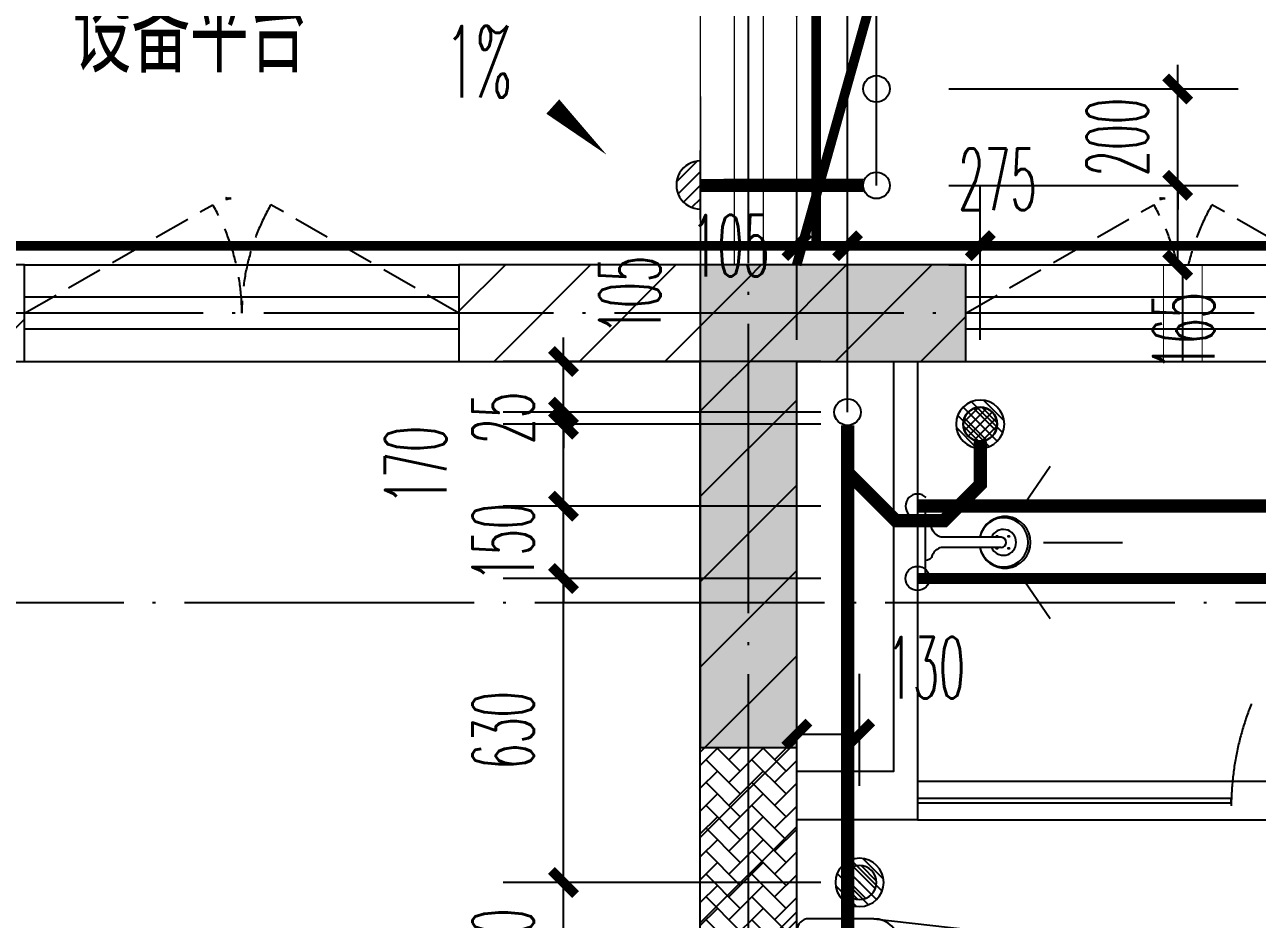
# Model space of a CAD drawing. Extents: x 27938 to 1507990, y 110129 to 923079.
# Drawn here: x 1218264 to 1220818, y 588667 to 590522 of the extents above; entities that cross this region are included whole.
import ezdxf

# ---------------------------------------------------------------- set-up
doc = ezdxf.new("R2010")
doc.units = 0
doc.header["$LTSCALE"] = 1000
doc.header["$MEASUREMENT"] = 0
doc.linetypes.add('DASH', pattern=[0.35, 0.25, -0.1])
doc.linetypes.add('DOTE', pattern=[2.42, 2, -0.2, 0.02, -0.2])
for name, color, linetype in [('----建筑底图', 8, 'Continuous'), ('COLUMN', 9, 'Continuous'), ('CURTWALL', 4, 'Continuous'), ('DIM_SYMB', 3, 'Continuous'), ('DIM_废水', 31, 'Continuous'), ('DIM_污水', 2, 'Continuous'), ('DIM_雨水', 4, 'Continuous'), ('DOTE', 1, 'Continuous'), ('EQUIP_地漏', 7, 'Continuous'), ('IP-bath&kitchen-JOHNSON', 4, 'Continuous'), ('LVTRY', 6, 'Continuous'), ('P-bath&kitchen-JOHNSON', 4, 'Continuous'), ('PIPE-不分区热给水', 5, 'RJ'), ('PIPE-不分区给水', 3, 'J'), ('PIPE-废水', 31, 'TG_F'), ('PIPE-污水', 2, 'W'), ('PUB_HATCH', 8, 'Continuous'), ('PUB_TEXT', 4, 'Continuous'), ('VPIPE-不分区热给水', 5, 'Continuous'), ('VPIPE-不分区给水', 3, 'Continuous'), ('VPIPE-凝结', 150, 'N'), ('VPIPE-废水', 31, 'Continuous'), ('VPIPE-污水', 2, 'W'), ('VPIPE-雨水', 4, 'Y'), ('WALL', 9, 'Continuous'), ('WINDOW', 4, 'Continuous'), ('WINDOW_TEXT', 7, 'Continuous'), ('保温', 6, 'Continuous'), ('机电标识类', 1, 'Continuous')]:
    doc.layers.add(name, color=color, linetype=linetype)
doc.layers.add('S-L主梁线', color=4, linetype='DASH', plot=False)
for name, color, linetype, lineweight in [('平面-排水沟', 86, 'Continuous', 15), ('平面-栏杆', 135, 'Continuous', 15), ('平面-看线', 45, 'Continuous', 15), ('平面-空调室内机', 176, 'Continuous', 9), ('空调', 76, 'Continuous', 13)]:
    doc.layers.add(name, color=color, linetype=linetype, lineweight=lineweight)
doc.styles.add('_TCH_DIM', font='SIMPLEX.shx', dxfattribs={"width": 0.7, "bigfont": 'GBCBIG.shx'})
doc.styles.add('_TCH_DIM_T3', font='SIMPLEX.shx', dxfattribs={"width": 0.494118, "bigfont": 'GBCBIG.shx'})
doc.styles.add('_TCH_WINDOW', font='SIMPLEX.shx', dxfattribs={"width": 0.7, "height": 3.5, "bigfont": 'GBCBIG.shx'})
doc.styles.get("Standard").update_dxf_attribs({"font": 'gbenor.shx', "bigfont": 'gbcbig.shx'})
doc.styles.add('TG_LINETYPE', font='SIMPLEX', dxfattribs={"width": 0.8, "height": 3, "bigfont": 'HZTXT'})
doc.linetypes.add('J', pattern='A,3,-0.2,["J",Standard,S=0.25,R=0,X=-0.1,Y=-0.115],-0.2', length=3.4)
doc.linetypes.add('N', pattern='A,3,-0.2,["N",Standard,S=0.25,R=0,X=-0.1,Y=-0.115],-0.2', length=3.4)
doc.linetypes.add('RJ', pattern='A,3,-0.2,["RJ",Standard,S=0.25,R=0,X=-0.1,Y=-0.115],-0.35', length=3.55)
doc.linetypes.add('TG_F', pattern='A,2,-0.3,["F",TG_LINETYPE,S=0.1,R=0,X=-0.23,Y=-0.15],0', length=2.3)
doc.linetypes.add('W', pattern='A,3,-0.2,["W",Standard,S=0.25,R=0,X=-0.1,Y=-0.115],-0.2', length=3.4)
doc.linetypes.add('Y', pattern='A,3,-0.2,["Y",Standard,S=0.25,R=0,X=-0.1,Y=-0.115],-0.2', length=3.4)
doc.dimstyles.new('_TWT_ARCH&&50', dxfattribs={"dimtxt": 127.5, "dimasz": 50, "dimexe": 125, "dimexo": 150, "dimgap": 61.25, "dimtad": 1, "dimdec": 0, "dimzin": 0, "dimdsep": 46, "dimtxsty": '_TCH_DIM_T3', "dimblk": 'ARCHTICK', "dimcen": 0.09, "dimclrt": 7, "dimazin": 2, "dimtfac": 1, "dimtdec": 0, "dimtix": 1, "dimtmove": 2, "dimatfit": 3, "dimfxl": 1, "dimtolj": 1, "dimtzin": 0, "dimarcsym": 0})
pattern_1 = [(45, (0, 89.76), (-88.3884, 88.3884), [])]

# ---------------------------------------------------------------- blocks, each defined once
blk = doc.blocks.new('GFDGFSDFGD')
at = {"layer": 'PUB_HATCH'}
blk.add_hatch(color=256, dxfattribs=at).paths.add_polyline_path([(439566.5, 373023.7), (439016.6, 373023.7), (439016.6, 372023.7), (439216.6, 372023.7), (439216.6, 372823.7), (439566.5, 372823.7)])
at = {"layer": 'COLUMN', "color": 6}
for p, q in [((439566.5, 373023.7), (439016.6, 373023.7)), ((439016.6, 373023.7), (439016.6, 372023.7)), ((439566.5, 372823.7), (439566.5, 373023.7)), ((439216.6, 372023.7), (439216.6, 372823.7)), ((439216.6, 372823.7), (439566.5, 372823.7)), ((439016.6, 372023.7), (439216.6, 372023.7))]:
    blk.add_line(p, q, dxfattribs=at)
blk = doc.blocks.new('GDFGDGRD')
at = {"layer": '保温', "linetype": 'ByBlock', "ltscale": 10}
h = blk.add_hatch(dxfattribs=at)
h.set_pattern_fill('AR-HBONE', color=251, scale=55)
h.set_pattern_definition([(45, (0, 0), (0, 47.4157523), [100.584, -33.528]), (135, (23.708, 23.708), (3e-15, 47.4157523), [100.584, -33.528])])
h.paths.add_polyline_path([(439016.6, 370023.7), (439016.6, 372023.7), (439216.6, 372023.7), (439216.6, 370023.7)])
blk = doc.blocks.new('dongkong')
blk.add_wipeout([(-603756, 210771), (-603756, 210570.8), (-603836, 210570.8), (-603836, 210771)])
at = {"layer": '机电标识类', "color": 250, "linetype": 'DASH', "ltscale": 400}
for p, q in [((-603796, 210771), (-603796, 210570.8)), ((-603896, 210670.7), (-603696, 210670.7))]:
    blk.add_line(p, q, dxfattribs=at)
at = {"layer": '空调', "color": 6, "linetype": 'DASH', "const_width": 2}
blk.add_lwpolyline([(-603756, 210771), (-603756, 210570.8), (-603836, 210570.8), (-603836, 210771)], close=True, dxfattribs=at)
blk = doc.blocks.new('rrrrrrrrrrrra')
at = {"color": 0}
for p, q in [((252.6, 483.7), (-87.4, 483.7)), ((-112.4, 458.7), (-112.4, 324.3)), ((277.6, 324.3), (277.6, 458.7)), ((-112.4, 324.3), (-63.7, -103.4)), ((277.6, 324.3), (227.5, -115.6)), ((-59.1, 271.1), (224.3, 271.1)), ((-20.6, 232.4), (-34.2, 153.6)), ((185.8, 232.4), (-20.6, 232.4)), ((185.8, 232.4), (199.4, 153.6)), ((191.3, 200.5), (-26.1, 200.5))]:
    blk.add_line(p, q, dxfattribs=at)
for centre, radius, start, end in [((-87.4, 458.7), 25, 90, 180), ((252.6, 458.7), 25, 0, 90), ((-59.1, 324.3), 53.3, 180, 270), ((224.3, 324.3), 53.3, 270, 0), ((-322.6, 209.8), 293.8, 333.5369, 351.4828), ((487.8, 209.8), 293.8, 188.5172, 206.4631), ((149, -3.2), 224.1, 158.5202, 180), ((16.2, -3.2), 224.1, 0, 21.4798), ((83.8, -63.6), 152.8, 195.0773, 340.1181)]:
    blk.add_arc(centre, radius, start, end, dxfattribs=at)
blk = doc.blocks.new('A$C1E0F638F')
at = {"color": 0}
for points in [[(499.7, 435.1), (499.7, 85.1), (0, 85.1), (0, 435.1)], [(269.9, 30), (229.9, 30), (229.9, 195), (269.9, 195)], [(119.9, 0), (179.9, 0), (179.9, 60), (119.9, 60)], [(146.9, 55), (152.9, 55), (152.9, 5), (146.9, 5)], [(379.9, 0), (319.9, 0), (319.9, 60), (379.9, 60)], [(352.9, 55), (346.9, 55), (346.9, 5), (352.9, 5)], [(229.9, 30), (269.9, 30), (269.9, 10), (229.9, 10)]]:
    blk.add_lwpolyline(points, close=True, dxfattribs=at)
blk.add_lwpolyline([(269.9, 60), (279.9, 60), (279.9, 0), (219.9, 0), (219.9, 60), (229.9, 60)], dxfattribs=at)
blk.add_circle((249.9, 236.3), 26, dxfattribs=at)
blk = doc.blocks.new('$lvtry$00000171')
at = {"color": 0}
for p, q in [((-74.2, 10.6), (-10.6, 74.2)), ((-69.8, -27.4), (27.4, 69.8)), ((-53, -53), (53, 53)), ((-27.4, -69.8), (69.8, 27.4)), ((10.6, -74.2), (74.2, -10.6))]:
    blk.add_line(p, q, dxfattribs=at)
blk.add_circle((0, 0), 75, dxfattribs=at)
blk.add_point((0, 0), dxfattribs=at)
blk = doc.blocks.new('135')
blk.add_hatch(color=0).paths.add_polyline_path([(4.8, 1.8), (3.6, -1), (-4.7, 2.5), (-3.5, 5.3)])
at = {"color": 0}
for p, q in [((-5, 10.9), (-5, 30.5)), ((0, 0), (0, 39.1)), ((5, 10.9), (5, 32.3)), ((-6.3, 2.6), (5.4, -2.3)), ((-5.7, 2.9), (-5.2, 2.7)), ((-5.6, 18.9), (-3.4, 19.4)), ((-3.4, 19.4), (-5.5, 19.4)), ((5.2, 10.9), (-5.3, 10.9)), ((5.2, 9.7), (-5.2, 9.7)), ((-5.2, 2.7), (-3.8, 5.9)), ((-3.8, 5.9), (5.4, 2.1)), ((5.6, 18.9), (3.4, 19.3)), ((3.4, 19.3), (5.6, 19.3)), ((4.1, -1.2), (5.4, 2.1)), ((4.1, -1.2), (5.7, -1.8))]:
    blk.add_line(p, q, dxfattribs=at)
for centre, radius, start, end in [((6.2, 15.8), 13.5, 151.0147, 204.8403), ((13.5, 4.2), 20.5, 163.0924, 182.0012), ((-6, 3.6), 1, 184.2275, 248.4661), ((8.6, 15.5), 14.6, 166.278, 198.0953), ((13.5, 4.2), 19.5, 163.7443, 182.5269), ((-5.5, 3.3), 0.5, 181.9385, 247.2597), ((-5.2, 22.1), 0.5, 335.7643, 151.0147), ((3.8, 18.1), 9.42, 155.7643, 171.9773), ((5.2, 22.3), 0.5, 29.8425, 204.574), ((-5.9, 17.2), 11.7, 10.475, 24.574), ((29.1, 6.7), 24, 172.9439, 199.2318), ((-6.3, 15.4), 12.4, 338.6449, 16.0476), ((-6, 15.8), 13.4, 334.9111, 29.8425), ((26.4, 6.3), 20.6, 169.1454, 199.9526), ((5.9, -1.2), 1.17, 247.4597, 19.9526), ((5.9, -1.4), 0.5, 247.4597, 19.2318)]:
    blk.add_arc(centre, radius, start, end, dxfattribs=at)
blk.add_open_spline([(-5, 30.5), (-4.1, 31.3), (-2.3, 33), (0.9, 29.2), (3.5, 31.1), (5, 32.3)], degree=3, knots=[0, 0, 0, 0, 3.066329, 6.218313, 11.124135, 11.124135, 11.124135, 11.124135], dxfattribs=at)
blk = doc.blocks.new('SDFAWERAWER')
at = {"layer": 'LVTRY', "color": 0}
for p, q in [((593987.8, -1242190.5), (593978.2, -1242214)), ((594017.1, -1242202.5), (593987.8, -1242190.5)), ((594015.8, -1242220.4), (594027.2, -1242192.7)), ((594025.7, -1242203.9), (594018.5, -1242221.5)), ((594022.6, -1242211.4), (594029.8, -1242193.8)), ((594025.4, -1242210.8), (594031.1, -1242196.8)), ((594027.2, -1242192.7), (594033, -1242195.1)), ((594029.8, -1242193.8), (594031.1, -1242196.8)), ((594032.2, -1242197.2), (594033, -1242195.1)), ((594033, -1242195.1), (594034, -1242197.4)), ((594033.8, -1242197.9), (594034, -1242197.4)), ((594047.3, -1242200.9), (594035.9, -1242228.7)), ((594049.9, -1242202), (594043.3, -1242218.2)), ((594047.3, -1242200.9), (594049.9, -1242202)), ((594049.9, -1242202), (594051.2, -1242205)), ((593941.2, -1242210.1), (593783.7, -1242594.8)), ((593964.6, -1242219.7), (593807.2, -1242604.4)), ((593941.2, -1242210.1), (593964.6, -1242219.7)), ((594007.5, -1242226), (593978.2, -1242214)), ((594015.8, -1242220.4), (594021.7, -1242222.8)), ((594018.5, -1242221.5), (594021.5, -1242220.3)), ((594025.4, -1242210.8), (594021.5, -1242220.3)), ((594022.6, -1242220.7), (594021.7, -1242222.8)), ((594021.7, -1242222.8), (594023.9, -1242221.9)), ((594024.2, -1242221.4), (594023.9, -1242221.9)), ((594035.9, -1242228.7), (594038.6, -1242229.7)), ((594037.3, -1242210.8), (594088, -1242231.6)), ((594038.6, -1242229.7), (594045.2, -1242213.6)), ((594038.6, -1242229.7), (594041.6, -1242228.5)), ((594041.6, -1242228.5), (594051.2, -1242205)), ((594057.1, -1242246.3), (594066.7, -1242222.8)), ((594027.7, -1242234.3), (594078.4, -1242255)), ((593783.7, -1242594.8), (593807.2, -1242604.4)), ((593803.2, -1242641.3), (593812.8, -1242617.9)), ((593812.8, -1242617.9), (593842.2, -1242629.9)), ((593842.2, -1242629.9), (593832.6, -1242653.3)), ((593845.2, -1242628.6), (593833.8, -1242656.3)), ((593847.8, -1242629.7), (593836.5, -1242657.4)), ((593845.2, -1242628.6), (593842.2, -1242629.9)), ((593847.8, -1242629.7), (593845.2, -1242628.6)), ((593847.1, -1242661.8), (593858.5, -1242634.1)), ((593849.8, -1242662.9), (593861.2, -1242635.2)), ((593852.1, -1242661.9), (593862.1, -1242637.4)), ((593858.5, -1242634.1), (593861.2, -1242635.2)), ((593861.2, -1242635.2), (593862.1, -1242637.4)), ((593803.2, -1242641.3), (593832.6, -1242653.3)), ((593833.8, -1242656.3), (593832.6, -1242653.3)), ((593836.5, -1242657.4), (593833.8, -1242656.3)), ((593847.1, -1242661.8), (593849.8, -1242662.9))]:
    blk.add_line(p, q, dxfattribs=at)
blk.add_lwpolyline([(593823.5, -1242717), (594045.8, -1242173.9), (594036.5, -1242170.2), (593814.2, -1242713.2)], close=True, dxfattribs=at)
blk.add_arc((594075.3, -1242240), 15.3, 281.7932, 33.7019, dxfattribs=at)
for centre, major_axis, start_param, end_param in [((593974.2, -1242223.6), (3.93, 9.6), 0, 1.570796), ((593816.8, -1242608.3), (13.5, 33.1), 1.570796, 3.141593), ((593816.8, -1242608.3), (3.93, 9.6), 1.570796, 3.141593)]:
    blk.add_ellipse(centre, major_axis=major_axis, ratio=1, start_param=start_param, end_param=end_param, dxfattribs=at)
at = {"layer": 'P-bath&kitchen-JOHNSON', "color": 0, "linetype": 'DASH'}
blk.add_arc((593809.8, -1242714), 586.2, 67.5369, 157.1325, dxfattribs=at)
at = {"layer": 'LVTRY', "color": 8, "xscale": -1, "rotation": 157.7329157530927}
blk.add_blockref('135', (594045.3, -1242161.9), dxfattribs=at)
blk = doc.blocks.new('A$C5DCB2F21')
at = {"layer": 'IP-bath&kitchen-JOHNSON', "color": 0}
for p, q in [((-68.3, -213.2), (-157.7, -275)), ((68.2, -213.2), (157.6, -275)), ((-0.1, -261.4), (-0.1, -424.7))]:
    blk.add_line(p, q, dxfattribs=at)
for centre, major_axis, ratio, start_param, end_param in [((0, -178.8), (-51, 0), 0.990052, -1.36297, 4.504563), ((0, -177.8), (-26.8, 0), 0.994812, -1.167677, 4.309269)]:
    blk.add_ellipse(centre, major_axis=major_axis, ratio=ratio, start_param=start_param, end_param=end_param, dxfattribs=at)
at = {"layer": 'LVTRY', "color": 0}
for p, q in [((73.6, 0), (-73.6, 0)), ((-10.5, -173.5), (-10.5, -49.3)), ((10.6, -173.5), (10.6, -49.3))]:
    blk.add_line(p, q, dxfattribs=at)
blk.add_lwpolyline([(73.6, 0), (73.6, -15.8), (-73.6, -15.8), (-73.6, 0)], dxfattribs=at)
for points in [[(-26.3, -30.7, -0.364142), (-37.8, -15.8, -0.020495)], [(26.3, -30.7, 0.364142), (37.8, -15.8, 0.020495)], [(-10.5, -49.4, 0.214893), (-26.3, -30.7, 7.649644)], [(10.6, -49.3, -0.21439), (26.3, -30.7, -7.649644)]]:
    blk.add_lwpolyline(points, format="xyb", dxfattribs=at)
blk.add_arc((0, -173.5), 10.5, 180, 0, dxfattribs=at)
for centre, major_axis, ratio, start_param, end_param in [((0, -181.3), (53.6, 0), 0.987577, 1.76809, 7.656688), ((-12.4, -164.7), (0, 1.43), 0.85, -1.570796, 4.712389), ((12.5, -164.7), (0, 1.43), 0.85, 4.712389, 10.995574), ((-12.4, -189.2), (0, 1.43), 0.85, 4.712389, 10.995574), ((12.5, -189.2), (0, 1.43), 0.85, 4.712389, 10.995574)]:
    blk.add_ellipse(centre, major_axis=major_axis, ratio=ratio, start_param=start_param, end_param=end_param, dxfattribs=at)
blk = doc.blocks.new('$TCHSYS$DOOR2D')
for p, q in [((0.45, 0.975), (0.5, 0.975)), ((0.45, 0), (0.45, 0.975)), ((0.5, 0), (0.5, 0.975)), ((0.5, 0), (0.45, 0))]:
    blk.add_line(p, q)
at = {"lineweight": 13}
blk.add_arc((0.475, 0), 0.975, 91.4693, 180, dxfattribs=at)
blk = doc.blocks.new('DSGDFGF')
at = {"layer": 'CURTWALL', "color": 0}
for p, q in [((676992.3, 342105.3), (676292.3, 342105.3)), ((676292.3, 342105.3), (676292.3, 342055.3)), ((676992.3, 342055.3), (676992.3, 342105.3)), ((677892.3, 342105.3), (677792.3, 342105.3)), ((677792.3, 342105.3), (677792.3, 342055.3)), ((677892.3, 342055.3), (677892.3, 342105.3)), ((676292.3, 342088.7), (676992.3, 342088.7)), ((676292.3, 342072), (676992.3, 342072)), ((677792.3, 342088.7), (677892.3, 342088.7)), ((677792.3, 342072), (677892.3, 342072)), ((676292.3, 342055.3), (676992.3, 342055.3)), ((677792.3, 342055.3), (677892.3, 342055.3))]:
    blk.add_line(p, q, dxfattribs=at)
at = {"layer": 'IP-bath&kitchen-JOHNSON', "color": 0}
for p, q in [((676542.3, 342985), (677892.3, 342985)), ((676542.3, 342950), (677192.3, 342950)), ((676542.3, 342940), (677192.3, 342940)), ((677192.3, 342940), (677192.3, 342950)), ((677892.3, 342940), (677792.3, 342940)), ((677792.3, 342930), (677792.3, 342940)), ((677892.3, 342930), (677792.3, 342930)), ((676542.3, 342905), (677892.3, 342905))]:
    blk.add_line(p, q, dxfattribs=at)
for points in [[(676542.3, 343855.3), (676542.3, 342905), (676292.3, 342905)], [(676492.3, 343855.3), (676492.3, 343005), (676292.3, 343005)]]:
    blk.add_lwpolyline(points, dxfattribs=at)
at = {"layer": 'LVTRY', "color": 0}
blk.add_lwpolyline([(676892.3, 341155.3), (676292.3, 341155.3), (676292.3, 342055.3), (676892.3, 342055.3)], close=True, dxfattribs=at)
at = {"layer": 'CURTWALL', "color": 0, "xscale": 800, "yscale": 800, "zscale": 50, "rotation": 5.54452612062199e-09}
blk.add_blockref('$TCHSYS$DOOR2D', (677392.3, 342080.3), dxfattribs=at)
at = {"layer": 'IP-bath&kitchen-JOHNSON', "color": 8}
for name, p, rotation in [('A$C5DCB2F21', (676542.3, 343480.3), 90.00848852444699), ('SDFAWERAWER', (-342526.2, 1268090.5), 22.25976934310714)]:
    blk.add_blockref(name, p, dxfattribs=dict(at, rotation=rotation))
at = {"layer": 'LVTRY', "color": 8, "xscale": -0.6666666667107826, "yscale": 0.6666666667107826}
for p in [(676672.3, 343725.3), (676422.3, 342775.3)]:
    blk.add_blockref('$lvtry$00000171', p, dxfattribs=at)
at = {"layer": 'LVTRY', "color": 8, "extrusion": (0, 0, -1), "xscale": -1, "zscale": -1, "rotation": 270}
blk.add_blockref('rrrrrrrrrrrra', (-676776.1, 342422.6), dxfattribs=at)
at = {"layer": 'LVTRY', "color": 8, "xscale": -1, "rotation": 270}
blk.add_blockref('A$C1E0F638F', (676357.2, 341355.6), dxfattribs=at)
blk = doc.blocks.new('A$C7A951E79')
at = {"layer": 'LVTRY'}
for p, q in [((0, -71.2), (0, 71.5)), ((-7.1, 49.5), (-49.5, 7.1)), ((0, 28.3), (-46.5, -18.3)), ((0, 0), (-35.4, -35.4)), ((0, -28.3), (-18.3, -46.5))]:
    blk.add_line(p, q, dxfattribs=at)
blk.add_arc((0, 0.2), 49.9, 89.9757, 269.9757, dxfattribs=at)
blk.add_point((0, 0), dxfattribs=at)
blk = doc.blocks.new('A$C42425DA4')
blk.add_blockref('A$C7A951E79', (13800.5, 0))
blk = doc.blocks.new('$WINLIB2D$00000001')
at = {"color": 0}
for points in [[(-0.5, 0.5), (-0.5, -0.5)], [(-0.5, 0.5), (0.5, 0.5)], [(0.5, -0.5), (0.5, 0.5)], [(0.5, 0.1667), (-0.5, 0.1667)], [(0.5, -0.1667), (-0.5, -0.1667)], [(-0.5, -0.5), (0.5, -0.5)]]:
    blk.add_lwpolyline(points, dxfattribs=at)
blk = doc.blocks.new('A$C149A4CC3')
at = {"layer": 'PUB_HATCH'}
h = blk.add_hatch(dxfattribs=at)
h.set_pattern_fill('普通砖', color=256, scale=50, style=0)
h.set_pattern_definition(pattern_1)
h.paths.add_polyline_path([(-8200, -16710.1), (-8000, -16710.1), (-8000, -16510.1), (-8100, -16510.1), (-8200, -16576.8)])
h = blk.add_hatch(dxfattribs=at)
h.set_pattern_fill('普通砖', color=256, scale=50, style=0)
h.set_pattern_definition(pattern_1)
h.paths.add_polyline_path([(-6500, -16510.1), (-7100, -16510.1), (-7100, -16710.1), (-6600, -16710.1), (-6500, -16643.4)])
h = blk.add_hatch(dxfattribs=at)
h.set_pattern_fill('普通砖', color=256, scale=50, style=0)
h.set_pattern_definition(pattern_1)
h.paths.add_polyline_path([(-6400, -16710.1), (-6050, -16710.1), (-6050, -16510.1), (-6500, -16510.1), (-6500, -16643.4)])
h = blk.add_hatch(dxfattribs=at)
h.set_pattern_fill('普通砖', color=256, scale=50, style=0)
h.set_pattern_definition(pattern_1)
h.paths.add_polyline_path([(-6600, -19510.1), (-6400, -19410.1), (-6400, -16710.1), (-6500, -16643.4), (-6600, -16710.1)])
at = {"color": 8, "linetype": 'DASH', "ltscale": 0.8, "const_width": 20}
for points in [[(0, -16470.1), (-1660, -16470.1), (-1660, -15470.1), (-4840, -15470.1), (-4840, -16470.1), (-6360, -16470.1), (-6360, -15470.1), (-8060, -15470.1), (-8060, -14670.1), (-10160, -14670.1), (-10160, -13020.1), (-14840, -13020.1), (-14840, -14670.1), (-16940, -14670.1), (-16940, -15470.1), (-18640, -15470.1), (-18640, -16470.1), (-20160, -16470.1), (-20160, -15470.1), (-23340, -15470.1)], [(-6360, -16470.1), (-8060, -16470.1), (-8060, -15710.1)]]:
    blk.add_lwpolyline(points, dxfattribs=at)
at = {"layer": 'DOTE', "color": 169, "linetype": 'DOTE', "ltscale": 0.3}
for p, q in [((-6500, -19410.1), (-6500, -11458)), ((25039.9, -16610.1), (-25818.8, -16610.1)), ((-25818.8, -17209.8), (25039.9, -17209.8))]:
    blk.add_line(p, q, dxfattribs=at)
at = {"layer": 'VPIPE-凝结', "color": 8, "ltscale": 0.1}
blk.add_line((-6290, -16344.5), (-6599.8, -16344.5), dxfattribs=at)
at = {"layer": 'WALL', "color": 8}
for p, q in [((-8000, -16510.1), (-8100, -16510.1)), ((-8000, -16710.1), (-8000, -16510.1)), ((-6500, -16510.1), (-7100, -16510.1)), ((-7100, -16510.1), (-7100, -16710.1)), ((-6050, -16510.1), (-6500, -16510.1)), ((-6050, -16710.1), (-6050, -16510.1)), ((-8200, -16710.1), (-8000, -16710.1)), ((-7100, -16710.1), (-6600, -16710.1)), ((-6600, -19510.1), (-6600, -16710.1)), ((-6400, -19410.1), (-6400, -16710.1)), ((-6400, -16710.1), (-6050, -16710.1))]:
    blk.add_line(p, q, dxfattribs=at)
at = {"layer": 'WINDOW', "color": 8, "linetype": 'DASH', "ltscale": 0.3}
for points in [[(-8000, -16610.1), (-7610.2, -16385.2, -0.131605), (-7550, -16610.1)], [(-7100, -16610.1), (-7489.8, -16385.2, 0.131605), (-7550, -16610.1)], [(-6050.1, -16610.1), (-5660.3, -16385.2, -0.131605), (-5600.1, -16610.1)], [(-5150.1, -16610.1), (-5539.8, -16385.2, 0.131605), (-5600.1, -16610.1)]]:
    blk.add_lwpolyline(points, format="xyb", dxfattribs=at)
at = {"layer": '平面-排水沟', "color": 8}
blk.add_lwpolyline([(-6972.3, -16122.2, 0, 0, 0), (-6793.9, -16281.8, 0, 40, 0), (-6905.7, -16181.7, 0, 0, 0)], format="xyseb", dxfattribs=at)
at = {"layer": '平面-栏杆', "color": 8}
for points in [[(-6530, -15810.1), (-6529.7, -16510.1)], [(-6470, -15810.1), (-6469.7, -16510.1)]]:
    blk.add_lwpolyline(points, dxfattribs=at)
at = {"layer": '平面-看线', "color": 8}
blk.add_line((-6399.7, -16510.1), (-6400, -15810.1), dxfattribs=at)
blk.add_lwpolyline([(-6600, -15810.1), (-6599.7, -16510.1)], dxfattribs=at)
at = {"color": 8}
for name, p in [('GFDGFSDFGD', (-445616.6, -389533.8)), ('GDFGDGRD', (-445616.6, -389533.8)), ('A$C42425DA4', (-20400.2, -16344.5))]:
    blk.add_blockref(name, p, dxfattribs=at)
at = {"layer": 'WINDOW', "color": 8}
ref = blk.add_blockref('$WINLIB2D$00000001', (-7550, -16610.1), dxfattribs=dict(at, xscale=-900, yscale=200, zscale=-900, rotation=179.999999997536))
ref.add_attrib('A', 'C0914', (-7583.8, -16374.7), dxfattribs={"layer": 'WINDOW_TEXT', "color": 8, "ltscale": 0.5, "height": 4.25, "rotation": 360, "style": '_TCH_WINDOW', "width": 0.494118})
at = {"layer": 'PUB_TEXT', "color": 8}
blk.add_text('设备平台', height=168.79, dxfattribs=at).set_placement((-7900.2, -16111.1))
at = {"layer": '平面-排水沟', "color": 7, "style": '_TCH_DIM', "width": 0.494118}
blk.add_text('1%', height=148.75, dxfattribs=at).set_placement((-7128.6, -16163.2))
at = {"layer": '平面-空调室内机', "color": 8, "ltscale": 0.3, "rotation": 180}
blk.add_blockref('dongkong', (-609396, 194060.7), dxfattribs=at)
at = {"color": 8, "const_width": 20}
blk.add_lwpolyline([(-6400.3, -16510.1), (-6222.1, -15876.7), (-4800, -15710.1)], dxfattribs=at)
at = {"color": 8}
blk.add_blockref('DSGDFGF', (-682692.3, -360565.4), dxfattribs=at)
at = {"layer": 'WINDOW', "color": 8}
ref = blk.add_blockref('$WINLIB2D$00000001', (-5600, -16610.1), dxfattribs=dict(at, xscale=-900, yscale=200, zscale=-900, rotation=179.9999999981768))
ref.add_attrib('A', 'C0914', (-5648.4, -16374.7), dxfattribs={"layer": 'WINDOW_TEXT', "color": 8, "ltscale": 0.5, "height": 4.25, "rotation": 360, "style": '_TCH_WINDOW', "width": 0.494118})
blk = doc.blocks.new('A$C63B2058D')
at = {"layer": 'S-L主梁线', "color": 0, "linetype": 'DASH', "lineweight": 18}
for p, q in [((7050, 5100), (7050, 4300)), ((7599.9, 4100), (8500, 4100)), ((7050, 3300), (7050, 1500)), ((7250, 1500), (7250, 3300))]:
    blk.add_line(p, q, dxfattribs=at)
at = {"layer": 'S-L主梁线', "color": 0, "linetype": 'ByBlock', "lineweight": 18}
for p, q in [((7250, 4300), (7250, 5100)), ((8500, 4300), (7599.9, 4300))]:
    blk.add_line(p, q, dxfattribs=at)
blk = doc.blocks.new('_ArchTick')
at = {"color": 0, "linetype": 'ByBlock', "const_width": 0.4}
blk.add_lwpolyline([(-0.5, -0.5), (0.5, 0.5)], dxfattribs=at)
blk = doc.blocks.new('*D307')
at = {"layer": 'Defpoints', "color": 0}
for p in [(1220028.6, 590389), (1220652.8, 590389), (1220028.6, 590189)]:
    blk.add_point(p, dxfattribs=at)
at = {"layer": 'DIM_SYMB', "color": 0, "lineweight": -2}
for p, q in [((1220652.8, 590389), (1220652.8, 590439)), ((1220178.6, 590389), (1220777.8, 590389)), ((1220652.8, 590189), (1220652.8, 590389)), ((1220178.6, 590189), (1220777.8, 590189)), ((1220652.8, 590189), (1220652.8, 590139))]:
    blk.add_line(p, q, dxfattribs=at)
at = {"layer": 'DIM_SYMB', "color": 0, "lineweight": -2, "xscale": 50, "yscale": 50, "zscale": 50}
for p, rotation in [((1220652.8, 590389), 270), ((1220652.8, 590189), 90)]:
    blk.add_blockref('_ArchTick', p, dxfattribs=dict(at, rotation=rotation))
at = {"layer": 'DIM_SYMB', "color": 7, "insert": (1220527.8, 590289), "char_height": 127.5, "attachment_point": 5, "rotation": 90, "style": '_TCH_DIM_T3'}
blk.add_mtext('\\A1;200', dxfattribs=at)
blk = doc.blocks.new('*D308')
at = {"layer": 'Defpoints', "color": 0}
for p in [(1220028.6, 590189), (1220652.8, 590189), (1220028.6, 590024)]:
    blk.add_point(p, dxfattribs=at)
at = {"layer": 'DIM_SYMB', "color": 0, "lineweight": -2}
for p, q in [((1220178.6, 590189), (1220777.8, 590189)), ((1220652.8, 590024), (1220652.8, 590189)), ((1220178.6, 590024), (1220777.8, 590024))]:
    blk.add_line(p, q, dxfattribs=at)
at = {"layer": 'DIM_SYMB', "color": 0, "lineweight": -2, "xscale": 50, "yscale": 50, "zscale": 50}
for p, rotation in [((1220652.8, 590189), 90), ((1220652.8, 590024), 270)]:
    blk.add_blockref('_ArchTick', p, dxfattribs=dict(at, rotation=rotation))
at = {"layer": 'DIM_SYMB', "color": 7, "insert": (1220665.3, 589886.5), "char_height": 127.5, "attachment_point": 5, "rotation": 90, "style": '_TCH_DIM_T3'}
blk.add_mtext('\\A1;165', dxfattribs=at)
blk = doc.blocks.new('*D309')
at = {"layer": 'Defpoints', "color": 0}
for p in [(1220243.7, 590064), (1219968.7, 589719), (1220243.7, 589719)]:
    blk.add_point(p, dxfattribs=at)
at = {"layer": 'DIM_SYMB', "color": 0, "lineweight": -2}
for p, q in [((1219968.7, 589869), (1219968.7, 590189)), ((1220243.7, 589869), (1220243.7, 590189)), ((1219968.7, 590064), (1220243.7, 590064))]:
    blk.add_line(p, q, dxfattribs=at)
at = {"layer": 'DIM_SYMB', "color": 0, "lineweight": -2, "xscale": 50, "yscale": 50, "zscale": 50, "rotation": 180}
blk.add_blockref('_ArchTick', (1219968.7, 590064), dxfattribs=at)
at = {"layer": 'DIM_SYMB', "color": 0, "lineweight": -2, "xscale": 50, "yscale": 50, "zscale": 50}
blk.add_blockref('_ArchTick', (1220243.7, 590064), dxfattribs=at)
at = {"layer": 'DIM_SYMB', "color": 7, "insert": (1220279.4, 590201.5), "char_height": 127.5, "attachment_point": 5, "style": '_TCH_DIM_T3'}
blk.add_mtext('\\A1;275', dxfattribs=at)
blk = doc.blocks.new('*D310')
at = {"layer": 'Defpoints', "color": 0}
for p in [(1219968.7, 590064), (1219863.6, 589719), (1219968.7, 589719)]:
    blk.add_point(p, dxfattribs=at)
at = {"layer": 'DIM_SYMB', "color": 0, "lineweight": -2}
for p, q in [((1219863.6, 589869), (1219863.6, 590189)), ((1219968.7, 589869), (1219968.7, 590189)), ((1219863.6, 590064), (1219813.6, 590064)), ((1219863.6, 590064), (1219968.7, 590064)), ((1219968.7, 590064), (1220018.7, 590064))]:
    blk.add_line(p, q, dxfattribs=at)
at = {"layer": 'DIM_SYMB', "color": 0, "lineweight": -2, "xscale": 50, "yscale": 50, "zscale": 50}
blk.add_blockref('_ArchTick', (1219863.6, 590064), dxfattribs=at)
at = {"layer": 'DIM_SYMB', "color": 0, "lineweight": -2, "xscale": 50, "yscale": 50, "zscale": 50, "rotation": 180}
blk.add_blockref('_ArchTick', (1219968.7, 590064), dxfattribs=at)
at = {"layer": 'DIM_SYMB', "color": 7, "insert": (1219726.1, 590064), "char_height": 127.5, "attachment_point": 5, "style": '_TCH_DIM_T3'}
blk.add_mtext('\\A1;105', dxfattribs=at)
blk = doc.blocks.new('*D311')
at = {"layer": 'Defpoints', "color": 0}
for p in [(1220028.5, 590621.2), (1219863.7, 590388.9), (1220028.6, 590389)]:
    blk.add_point(p, dxfattribs=at)
at = {"layer": 'DIM_SYMB', "color": 0, "lineweight": -2}
for p, q in [((1219863.7, 590538.9), (1219863.6, 590746.1)), ((1220028.5, 590539), (1220028.5, 590746.2)), ((1219863.7, 590621.1), (1220028.5, 590621.2))]:
    blk.add_line(p, q, dxfattribs=at)
at = {"layer": 'DIM_SYMB', "color": 0, "lineweight": -2, "xscale": 50, "yscale": 50, "zscale": 50}
for p, rotation in [((1219863.7, 590621.1), 180.024317862878), ((1220028.5, 590621.2), 0.02431786287802989)]:
    blk.add_blockref('_ArchTick', p, dxfattribs=dict(at, rotation=rotation))
at = {"layer": 'DIM_SYMB', "color": 7, "insert": (1220165.9, 590758.8), "char_height": 127.5, "attachment_point": 5, "rotation": 0.0243, "style": '_TCH_DIM_T3'}
blk.add_mtext('\\A1;165', dxfattribs=at)
blk = doc.blocks.new('*D313')
at = {"layer": 'Defpoints', "color": 0}
for p in [(1219380.1, 589824), (1220063.7, 589824), (1220063.7, 589719)]:
    blk.add_point(p, dxfattribs=at)
at = {"layer": 'DIM_SYMB', "color": 0, "lineweight": -2}
for p, q in [((1219380.1, 589824), (1219380.1, 589874)), ((1219913.7, 589824), (1219255.1, 589824)), ((1219380.1, 589719), (1219380.1, 589824)), ((1219913.7, 589719), (1219255.1, 589719)), ((1219380.1, 589719), (1219380.1, 589669))]:
    blk.add_line(p, q, dxfattribs=at)
at = {"layer": 'DIM_SYMB', "color": 0, "lineweight": -2, "xscale": 50, "yscale": 50, "zscale": 50}
for p, rotation in [((1219380.1, 589824), 270), ((1219380.1, 589719), 90)]:
    blk.add_blockref('_ArchTick', p, dxfattribs=dict(at, rotation=rotation))
at = {"layer": 'DIM_SYMB', "color": 7, "insert": (1219517.6, 589961.5), "char_height": 127.5, "attachment_point": 5, "rotation": 90, "style": '_TCH_DIM_T3'}
blk.add_mtext('\\A1;105', dxfattribs=at)
blk = doc.blocks.new('*D314')
at = {"layer": 'Defpoints', "color": 0}
for p in [(1219380.1, 589719), (1220063.7, 589719), (1220063.7, 589694)]:
    blk.add_point(p, dxfattribs=at)
at = {"layer": 'DIM_SYMB', "color": 0, "lineweight": -2}
for p, q in [((1219380.1, 589719), (1219380.1, 589769)), ((1219913.7, 589719), (1219255.1, 589719)), ((1219380.1, 589694), (1219380.1, 589719)), ((1219913.7, 589694), (1219255.1, 589694)), ((1219380.1, 589694), (1219380.1, 589644))]:
    blk.add_line(p, q, dxfattribs=at)
at = {"layer": 'DIM_SYMB', "color": 0, "lineweight": -2, "xscale": 50, "yscale": 50, "zscale": 50}
for p, rotation in [((1219380.1, 589719), 270), ((1219380.1, 589694), 90)]:
    blk.add_blockref('_ArchTick', p, dxfattribs=dict(at, rotation=rotation))
at = {"layer": 'DIM_SYMB', "color": 7, "insert": (1219255.1, 589706.5), "char_height": 127.5, "attachment_point": 5, "rotation": 90, "style": '_TCH_DIM_T3'}
blk.add_mtext('\\A1;25', dxfattribs=at)
blk = doc.blocks.new('*D315')
at = {"layer": 'Defpoints', "color": 0}
for p in [(1219380.1, 589694), (1220063.7, 589694), (1220063.7, 589524.2)]:
    blk.add_point(p, dxfattribs=at)
at = {"layer": 'DIM_SYMB', "color": 0, "lineweight": -2}
for p, q in [((1219913.7, 589694), (1219255.1, 589694)), ((1219380.1, 589524.2), (1219380.1, 589694)), ((1219913.7, 589524.2), (1219255.1, 589524.2))]:
    blk.add_line(p, q, dxfattribs=at)
at = {"layer": 'DIM_SYMB', "color": 0, "lineweight": -2, "xscale": 50, "yscale": 50, "zscale": 50}
for p, rotation in [((1219380.1, 589694), 90), ((1219380.1, 589524.2), 270)]:
    blk.add_blockref('_ArchTick', p, dxfattribs=dict(at, rotation=rotation))
at = {"layer": 'DIM_SYMB', "color": 7, "insert": (1219073.8, 589609.1), "char_height": 127.5, "attachment_point": 5, "rotation": 90, "style": '_TCH_DIM_T3'}
blk.add_mtext('\\A1;170', dxfattribs=at)
blk = doc.blocks.new('*D316')
at = {"layer": 'Defpoints', "color": 0}
for p in [(1219380.1, 589524.2), (1220063.7, 589524.2), (1220063.7, 589374.2)]:
    blk.add_point(p, dxfattribs=at)
at = {"layer": 'DIM_SYMB', "color": 0, "lineweight": -2}
for p, q in [((1219380.1, 589524.2), (1219380.1, 589574.2)), ((1219913.7, 589524.2), (1219255.1, 589524.2)), ((1219380.1, 589374.2), (1219380.1, 589524.2)), ((1219913.7, 589374.2), (1219255.1, 589374.2)), ((1219380.1, 589374.2), (1219380.1, 589324.2))]:
    blk.add_line(p, q, dxfattribs=at)
at = {"layer": 'DIM_SYMB', "color": 0, "lineweight": -2, "xscale": 50, "yscale": 50, "zscale": 50}
for p, rotation in [((1219380.1, 589524.2), 270), ((1219380.1, 589374.2), 90)]:
    blk.add_blockref('_ArchTick', p, dxfattribs=dict(at, rotation=rotation))
at = {"layer": 'DIM_SYMB', "color": 7, "insert": (1219255.1, 589449.2), "char_height": 127.5, "attachment_point": 5, "rotation": 90, "style": '_TCH_DIM_T3'}
blk.add_mtext('\\A1;150', dxfattribs=at)
blk = doc.blocks.new('*D317')
at = {"layer": 'Defpoints', "color": 0}
for p in [(1219380.1, 589374.2), (1220063.7, 589374.2), (1220063.7, 588744)]:
    blk.add_point(p, dxfattribs=at)
at = {"layer": 'DIM_SYMB', "color": 0, "lineweight": -2}
for p, q in [((1219913.7, 589374.2), (1219255.1, 589374.2)), ((1219380.1, 588744), (1219380.1, 589374.2)), ((1219913.7, 588744), (1219255.1, 588744))]:
    blk.add_line(p, q, dxfattribs=at)
at = {"layer": 'DIM_SYMB', "color": 0, "lineweight": -2, "xscale": 50, "yscale": 50, "zscale": 50}
for p, rotation in [((1219380.1, 589374.2), 90), ((1219380.1, 588744), 270)]:
    blk.add_blockref('_ArchTick', p, dxfattribs=dict(at, rotation=rotation))
at = {"layer": 'DIM_SYMB', "color": 7, "insert": (1219255.1, 589059.1), "char_height": 127.5, "attachment_point": 5, "rotation": 90, "style": '_TCH_DIM_T3'}
blk.add_mtext('\\A1;630', dxfattribs=at)
blk = doc.blocks.new('*D318')
at = {"layer": 'Defpoints', "color": 0}
for p in [(1219380.1, 588744), (1220063.7, 588744), (1220063.7, 588473.8)]:
    blk.add_point(p, dxfattribs=at)
at = {"layer": 'DIM_SYMB', "color": 0, "lineweight": -2}
for p, q in [((1219380.1, 588744), (1219380.1, 588794)), ((1219913.7, 588744), (1219255.1, 588744)), ((1219380.1, 588473.8), (1219380.1, 588744)), ((1219913.7, 588473.8), (1219255.1, 588473.8)), ((1219380.1, 588473.8), (1219380.1, 588423.8))]:
    blk.add_line(p, q, dxfattribs=at)
at = {"layer": 'DIM_SYMB', "color": 0, "lineweight": -2, "xscale": 50, "yscale": 50, "zscale": 50}
for p, rotation in [((1219380.1, 588744), 270), ((1219380.1, 588473.8), 90)]:
    blk.add_blockref('_ArchTick', p, dxfattribs=dict(at, rotation=rotation))
at = {"layer": 'DIM_SYMB', "color": 7, "insert": (1219255.1, 588608.9), "char_height": 127.5, "attachment_point": 5, "rotation": 90, "style": '_TCH_DIM_T3'}
blk.add_mtext('\\A1;270', dxfattribs=at)
blk = doc.blocks.new('*D325')
at = {"layer": 'Defpoints', "color": 0}
for p in [(1219993.7, 589051.6), (1219863.6, 588794), (1219993.7, 588794)]:
    blk.add_point(p, dxfattribs=at)
at = {"layer": 'DIM_SYMB', "color": 0, "lineweight": -2}
for p, q in [((1219863.6, 588944), (1219863.6, 589176.6)), ((1219993.7, 588944), (1219993.7, 589176.6)), ((1219863.6, 589051.6), (1219993.7, 589051.6))]:
    blk.add_line(p, q, dxfattribs=at)
at = {"layer": 'DIM_SYMB', "color": 0, "lineweight": -2, "xscale": 50, "yscale": 50, "zscale": 50, "rotation": 180}
blk.add_blockref('_ArchTick', (1219863.6, 589051.6), dxfattribs=at)
at = {"layer": 'DIM_SYMB', "color": 0, "lineweight": -2, "xscale": 50, "yscale": 50, "zscale": 50}
blk.add_blockref('_ArchTick', (1219993.7, 589051.6), dxfattribs=at)
at = {"layer": 'DIM_SYMB', "color": 7, "insert": (1220131.2, 589189.1), "char_height": 127.5, "attachment_point": 5, "style": '_TCH_DIM_T3'}
blk.add_mtext('\\A1;130', dxfattribs=at)
blk = doc.blocks.new('$TwtSys$00000141')
at = {"color": 1}
for p, q in [((-47.1, 3.8), (-5, 45.9)), ((-47.1, 3.8), (-5, 45.9)), ((-43.6, -17.5), (17.5, 43.6)), ((-43.6, -17.5), (17.5, 43.6)), ((-33.2, -33.2), (33.2, 33.2)), ((-33.2, -33.2), (33.2, 33.2)), ((-16.2, -43.5), (43.8, 16.4)), ((-16.2, -43.5), (43.8, 16.4)), ((5.7, -46.1), (46.1, -5.7)), ((5.7, -46.1), (46.1, -5.7))]:
    blk.add_line(p, q, dxfattribs=at)
blk.add_circle((0, 0), 47, dxfattribs=at)
blk.add_circle((0, 0), 47, dxfattribs=at)

msp = doc.modelspace()

# ---------------------------------------------------------------- block references
at = {"layer": '----建筑底图'}
msp.add_blockref('A$C149A4CC3', (1226263.6, 606534.1), dxfattribs=at)

# ---------------------------------------------------------------- next in the draw order: hatches: boundary and pattern name
at = {"layer": 'PIPE-污水'}
for points in [[(1220243.7, 589569), (1220257.4, 589569), (1220257.4, 589563.3)], [(1220243.7, 589569), (1220253.4, 589559.3), (1220257.4, 589563.3)], [(1220068.7, 589494), (1220059, 589484.3), (1220063, 589480.2)], [(1220068.7, 589494), (1220068.7, 589480.2), (1220063, 589480.2)], [(1220168.7, 589494), (1220168.7, 589480.2), (1220174.4, 589480.2)], [(1220168.7, 589494), (1220178.4, 589484.3), (1220174.4, 589480.2)]]:
    msp.add_hatch(color=256, dxfattribs=at).paths.add_polyline_path(points)

# ---------------------------------------------------------------- next in the draw order: linework, layer by layer
at = {"layer": 'DIM_废水'}
msp.add_line((1220028.6, 590189), (1220028.6, 591537.4), dxfattribs=at)
at = {"layer": 'DIM_污水'}
msp.add_line((1219968.8, 589719), (1219968.8, 591517.9), dxfattribs=at)
at = {"layer": 'DIM_雨水'}
msp.add_line((1220028.6, 590389), (1220028.6, 592090.2), dxfattribs=at)
at = {"layer": 'PIPE-不分区热给水', "ltscale": 0.25, "const_width": 22.5}
msp.add_lwpolyline([(1220113.7, 589374.2), (1221163.6, 589374.2)], dxfattribs=at)
at = {"layer": 'PIPE-不分区给水', "ltscale": 0.25, "const_width": 27.5}
msp.add_lwpolyline([(1220113.7, 589524.2), (1221263.6, 589524.2)], dxfattribs=at)
at = {"layer": 'PIPE-废水', "ltscale": 0.25, "const_width": 27.5}
msp.add_lwpolyline([(1220001.1, 590189), (1219663.8, 590188.8)], dxfattribs=at)
at = {"layer": 'PIPE-污水', "ltscale": 0.25, "const_width": 27.5}
for points in [[(1219968.7, 589594), (1219968.7, 589691.5)], [(1220243.7, 589569), (1220243.7, 589658.7)], [(1220068.7, 589494), (1219968.7, 589594)], [(1219968.7, 588769), (1219968.7, 589594)], [(1220243.7, 589569), (1220168.7, 589494)], [(1220068.7, 589494), (1220168.7, 589494)], [(1219968.7, 588337.6), (1219968.7, 588769)], [(1219968.7, 588769), (1219968.7, 588768.9)]]:
    msp.add_lwpolyline(points, dxfattribs=at)
at = {"layer": 'VPIPE-不分区热给水'}
msp.add_circle((1220113.7, 589374.2), 25, dxfattribs=at)
at = {"layer": 'VPIPE-不分区给水'}
msp.add_arc((1220113.7, 589524.2), 25, 45, 315, dxfattribs=at)
at = {"layer": 'VPIPE-废水'}
msp.add_circle((1220028.6, 590189), 27.5, dxfattribs=at)
at = {"layer": 'VPIPE-污水'}
for centre in [(1219968.7, 589719), (1219968.8, 589719)]:
    msp.add_circle(centre, 27.5, dxfattribs=at)
at = {"layer": 'VPIPE-雨水'}
msp.add_circle((1220028.6, 590389), 27.5, dxfattribs=at)

# ---------------------------------------------------------------- next in the draw order: block references
at = {"layer": 'EQUIP_地漏', "xscale": 0.75, "zscale": 0.75}
for p, yscale, rotation in [((1220243.6, 589694), -0.75, 179.9999999999727), ((1220243.6, 589694), -0.75, 180.0000000000155), ((1220243.7, 589694), 0.75, 1.546777469665605e-11), ((1219993.6, 588744), -0.75, 179.9999999999727), ((1219993.6, 588744), -0.75, 180.0000000000155)]:
    msp.add_blockref('$TwtSys$00000141', p, dxfattribs=dict(at, yscale=yscale, rotation=rotation))
at = {"layer": 'S-L主梁线', "color": 225, "linetype": 'ByBlock', "lineweight": 18}
msp.add_blockref('A$C63B2058D', (1212613.6, 585724), dxfattribs=at)

# ---------------------------------------------------------------- next in the draw order: dimensions: what is measured, and where the dimension line sits
at = {"layer": 'DIM_SYMB'}
for base, p1, p2, angle, picture, middle in [((1220028.5, 590621.2), (1219863.7, 590388.9), (1220028.6, 590389), 0.0243, '*D311', (1220165.9, 590758.8)), ((1220243.7, 590064), (1219968.7, 589719), (1220243.7, 589719), 360, '*D309', (1220279.4, 590201.5)), ((1220652.8, 590189), (1220028.6, 590024), (1220028.6, 590189), 90, '*D308', (1220665.3, 589886.5)), ((1219968.7, 590064), (1219863.6, 589719), (1219968.7, 589719), 360, '*D310', (1219726.1, 590064)), ((1219380.1, 589824), (1220063.7, 589719), (1220063.7, 589824), 90, '*D313', (1219517.6, 589961.5)), ((1219380.1, 589694), (1220063.7, 589524.2), (1220063.7, 589694), 90, '*D315', (1219073.8, 589609.1)), ((1219993.7, 589051.6), (1219863.6, 588794), (1219993.7, 588794), 0, '*D325', (1220131.2, 589189.1))]:
    dim = msp.add_linear_dim(base=base, p1=p1, p2=p2, angle=angle, dimstyle='_TWT_ARCH&&50', dxfattribs=at)
    dim.commit()
    dim.dimension.update_dxf_attribs({"geometry": picture, "text_midpoint": middle, "dimtype": 129})
for p1, p2, distance, picture, middle in [((1220028.6, 590189), (1220028.6, 590389), -624.2, '*D307', (1220527.8, 590289)), ((1220063.7, 589694), (1220063.7, 589719), 683.6, '*D314', (1219255.1, 589706.5)), ((1220063.7, 589374.2), (1220063.7, 589524.2), 683.6, '*D316', (1219255.1, 589449.2)), ((1220063.7, 588744), (1220063.7, 589374.2), 683.6, '*D317', (1219255.1, 589059.1)), ((1220063.7, 588473.8), (1220063.7, 588744), 683.6, '*D318', (1219255.1, 588608.9))]:
    dim = msp.add_aligned_dim(p1=p1, p2=p2, distance=distance, dimstyle='_TWT_ARCH&&50', dxfattribs=at)
    dim.commit()
    dim.dimension.update_dxf_attribs({"geometry": picture, "text_midpoint": middle})

doc.saveas('drawing.dxf')
